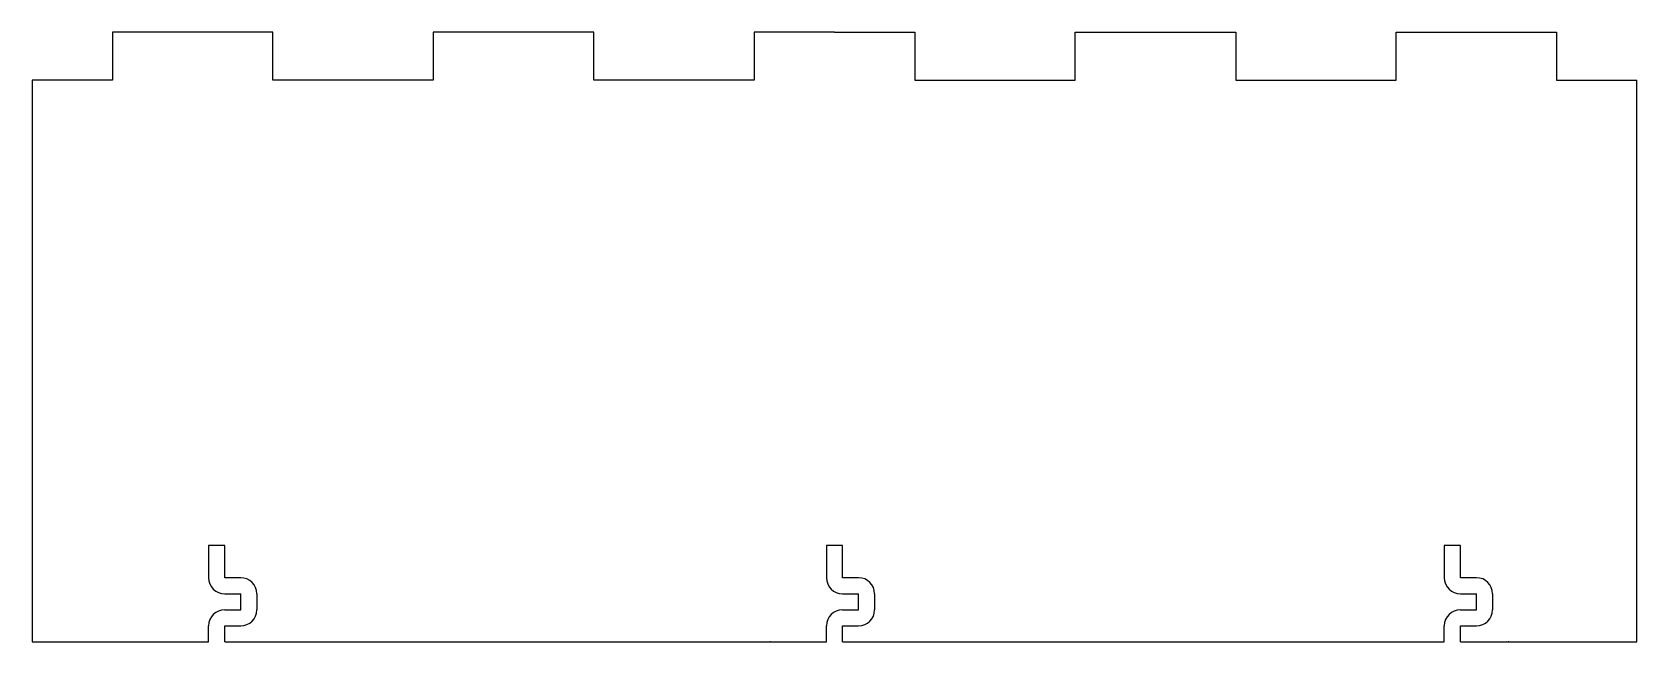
# Model space of a CAD drawing. Header units: millimetres. Extents: x 0 to 200, y 62 to 138.
import ezdxf

# ---------------------------------------------------------------- set-up
doc = ezdxf.new("R2010")
doc.units = ezdxf.units.MM
doc.header["$MEASUREMENT"] = 0

msp = doc.modelspace()

# ---------------------------------------------------------------- linework, layer by layer
for p, q in [((30, 138.5), (10, 138.5)), ((10, 138.5), (10, 132.5)), ((30, 132.5), (30, 138.5)), ((70, 138.5), (50, 138.5)), ((50, 138.5), (50, 132.5)), ((70, 132.5), (70, 138.5)), ((100, 138.5), (90, 138.5)), ((90, 138.5), (90, 132.5)), ((100, 138.5), (110, 138.5)), ((110, 138.5), (110, 132.5)), ((130, 132.5), (130, 138.5)), ((130, 138.5), (150, 138.5)), ((150, 138.5), (150, 132.5)), ((170, 132.5), (170, 138.5)), ((170, 138.5), (190, 138.5)), ((190, 138.5), (190, 132.5)), ((0, 132.5), (0, 62.5)), ((10, 132.5), (0, 132.5)), ((50, 132.5), (30, 132.5)), ((90, 132.5), (70, 132.5)), ((110, 132.5), (130, 132.5)), ((150, 132.5), (170, 132.5)), ((190, 132.5), (200, 132.5)), ((200, 62.5), (200, 132.5)), ((24, 74.5), (22, 74.5)), ((22, 74.5), (22, 70.5)), ((24, 70.5), (24, 74.5)), ((101, 74.5), (99, 74.5)), ((99, 74.5), (99, 70.5)), ((101, 70.5), (101, 74.5)), ((178, 74.5), (176, 74.5)), ((176, 74.5), (176, 70.5)), ((178, 70.5), (178, 74.5)), ((26, 70.5), (24, 70.5)), ((103, 70.5), (101, 70.5)), ((180, 70.5), (178, 70.5)), ((24, 68.5), (26, 68.5)), ((26, 66.5), (26, 68.5)), ((28, 68.5), (28, 66.5)), ((101, 68.5), (103, 68.5)), ((103, 66.5), (103, 68.5)), ((105, 68.5), (105, 66.5)), ((178, 68.5), (180, 68.5)), ((180, 66.5), (180, 68.5)), ((182, 68.5), (182, 66.5)), ((24, 66.5), (26, 66.5)), ((101, 66.5), (103, 66.5)), ((178, 66.5), (180, 66.5)), ((22, 62.5), (22, 64.5)), ((24, 62.5), (24, 64.5)), ((24, 64.5), (26, 64.5)), ((99, 62.5), (99, 64.5)), ((101, 62.5), (101, 64.5)), ((101, 64.5), (103, 64.5)), ((176, 62.5), (176, 64.5)), ((178, 62.5), (178, 64.5)), ((178, 64.5), (180, 64.5)), ((0, 62.5), (22, 62.5)), ((24, 62.5), (99, 62.5)), ((101, 62.5), (176, 62.5)), ((178, 62.5), (200, 62.5))]:
    msp.add_line(p, q)
for centre, start, end in [((24, 70.5), 180, 270), ((26, 68.5), 0, 90), ((101, 70.5), 180, 270), ((103, 68.5), 0, 90), ((178, 70.5), 180, 270), ((180, 68.5), 0, 90), ((24, 64.5), 90, 180), ((26, 66.5), 270, 0), ((101, 64.5), 90, 180), ((103, 66.5), 270, 0), ((178, 64.5), 90, 180), ((180, 66.5), 270, 0)]:
    msp.add_arc(centre, 2, start, end)
for p in [(92, 62.5), (184, 62.5)]:
    msp.add_point(p)

doc.saveas('drawing.dxf')
